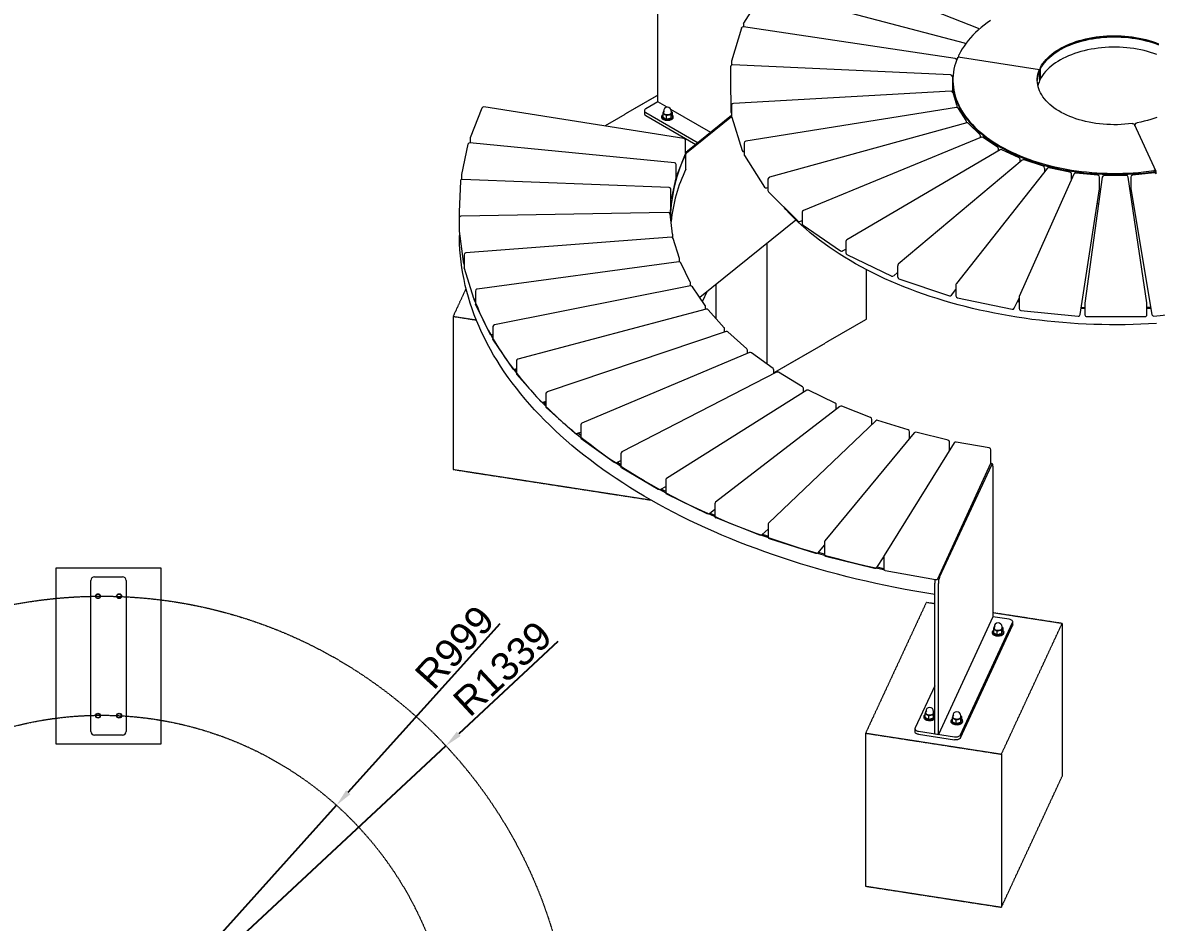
# Model space of a CAD drawing. Header units: millimetres. Extents: x -505 to 8929, y 370 to 7171.
# Drawn here: x 3760 to 6985, y 2119 to 4679 of the extents above; entities that cross this region are included whole.
import ezdxf

# ---------------------------------------------------------------- set-up
doc = ezdxf.new("R2010")
doc.units = ezdxf.units.MM
doc.linetypes.add('HIDDEN', pattern=[1.905, 1.27, -0.635])
for name, color, linetype, lineweight in [('ZANO_R', 7, 'Continuous', 0), ('ZANO_R_przerywana', 7, 'HIDDEN', 0), ('ZANO_W', 1, 'Continuous', 0)]:
    doc.layers.add(name, color=color, linetype=linetype, lineweight=lineweight)
doc.styles.get("Standard").update_dxf_attribs({"font": 'ARIALUNI.TTF'})
doc.dimstyles.new('pl i ang', dxfattribs={"dimtxt": 50, "dimasz": 50, "dimexe": 1.25, "dimexo": 0.625, "dimgap": 10, "dimtad": 1, "dimtoh": 1, "dimtxsty": 'Standard', "dimcen": 2.5, "dimclrd": 1, "dimclre": 1, "dimclrt": 1, "dimadec": 0, "dimazin": 0, "dimtfac": 1, "dimtmove": 0, "dimatfit": 3, "dimfxl": 1, "dimarcsym": 1})

# ---------------------------------------------------------------- blocks, each defined once
blk = doc.blocks.new('*D434')
at = {"layer": 'ZANO_W', "color": 1, "lineweight": -2}
for p, q in [((4686.2, 2489.4), (5118.3, 2969.7)), ((3984.8, 1709.7), (4652.8, 2452.2))]:
    blk.add_line(p, q, dxfattribs=at)
at = {"layer": 'ZANO_W', "color": 1}
blk.add_solid([(4680, 2495), (4692.4, 2483.8), (4652.8, 2452.2)], dxfattribs=at)
at = {"layer": 'ZANO_W', "color": 1, "insert": (4989.1, 2902.1), "char_height": 80, "attachment_point": 5, "rotation": 48.0249}
blk.add_mtext('R999', dxfattribs=at)
blk = doc.blocks.new('*D435')
at = {"layer": 'ZANO_W', "color": 1, "lineweight": -2}
for p, q in [((5282.7, 2918.5), (5000.6, 2655.6)), ((3985, 1708.8), (4964, 2621.5))]:
    blk.add_line(p, q, dxfattribs=at)
at = {"layer": 'ZANO_W', "color": 1}
blk.add_solid([(4994.9, 2661.7), (5006.3, 2649.5), (4964, 2621.5)], dxfattribs=at)
at = {"layer": 'ZANO_W', "color": 1, "insert": (5125.2, 2841.3), "char_height": 80, "attachment_point": 5, "rotation": 42.9923}
blk.add_mtext('R1339', dxfattribs=at)

msp = doc.modelspace()

# ---------------------------------------------------------------- linework, layer by layer
at = {"layer": 'ZANO_R', "color": 7}
for p, q in [((5566.8, 4453.9), (5566.8, 4882.9)), ((6479, 4662.3), (5966.2, 4865.7)), ((5867.1, 4767.8), (5811.1, 4677.9)), ((6439.3, 4621.2), (5873, 4770.2)), ((5804.6, 4663.7), (5776.4, 4569.5)), ((5810.3, 4675.1), (5810.3, 4667.5)), ((6413, 4577.5), (5810.5, 4667.4)), ((6652.9, 4545.5), (6421.3, 4581.5)), ((5774.2, 4553.9), (5774.2, 4521.2)), ((5776.2, 4568), (5776.2, 4558.1)), ((6400.1, 4531), (5779.8, 4559.2)), ((6655.7, 4549), (6655.7, 4552.2)), ((5774.2, 4521.2), (5774.8, 4425.6)), ((6405.2, 4525.7), (6405.4, 4489)), ((6406.5, 4515.9), (6406.5, 4512.7)), ((6652, 4540.9), (6652, 4544.2)), ((6652.7, 4542), (6652.5, 4542)), ((6652.9, 4541.5), (6653.4, 4542.4)), ((6653, 4540.6), (6653, 4513.9)), ((6653.4, 4515.6), (6653, 4514.8)), ((6653.4, 4515.6), (6653.4, 4542.4)), ((6653.7, 4515.6), (6653.4, 4515.6)), ((6654.7, 4544.6), (6653.7, 4542.4)), ((6653.7, 4542.4), (6653.7, 4515.6)), ((6653.7, 4515.6), (6654.7, 4517.8)), ((6654.7, 4544.6), (6654.7, 4517.8)), ((6654.8, 4517.9), (6654.7, 4517.9)), ((6654.8, 4544.6), (6654.8, 4517.9)), ((6401.4, 4484), (5782, 4449.5)), ((6405.4, 4489), (6405.4, 4482.5)), ((6406.5, 4512.7), (6406.5, 4481)), ((6406.5, 4501.9), (6406.5, 4502)), ((5566.8, 4453.9), (5532.9, 4434.3)), ((5593.4, 4438.6), (5566.8, 4453.9)), ((6418.1, 4444.2), (6406.8, 4480.2)), ((5066.5, 4436.2), (5033.2, 4351.4)), ((5641.4, 4349.9), (5072.3, 4439.5)), ((5529, 4428.9), (5529, 4420.2)), ((5532.9, 4423.5), (5681.4, 4337.7)), ((5580.9, 4420.3), (5580.9, 4411.2)), ((5582.8, 4425.8), (5582.5, 4425.1)), ((5582.8, 4425.7), (5582.5, 4425.1)), ((5582.8, 4427.3), (5582.8, 4423.7)), ((5717.5, 4366.9), (5604.3, 4432.3)), ((5605.5, 4423.7), (5605.5, 4427.3)), ((5607.4, 4424.9), (5605.5, 4426.4)), ((5607.4, 4424.9), (5607.4, 4415.7)), ((5777, 4444.2), (5777, 4411.6)), ((6416.9, 4437.8), (5817.2, 4341.8)), ((6418.3, 4437.8), (6418.3, 4442.6)), ((6444.1, 4401), (6422.2, 4435.4)), ((5532.9, 4414.8), (5675.1, 4332.6)), ((5578.1, 4412.6), (5578.1, 4409.9)), ((5590.9, 4414.8), (5590.9, 4405.7)), ((5604.2, 4417.1), (5604.2, 4408)), ((5610.1, 4409.9), (5610.1, 4412.6)), ((5777, 4411.2), (5648.6, 4307.5)), ((5777, 4414.9), (5651.4, 4313.5)), ((5777.2, 4410), (5806.6, 4315.9)), ((6445.9, 4393.8), (5884.3, 4239.2)), ((6445, 4393.5), (6445, 4398.1)), ((6483, 4360.8), (6451.1, 4392.5)), ((6984.5, 4255.4), (6922.7, 4389.4)), ((6924.3, 4385.9), (6924.3, 4387.3)), ((6484.6, 4352.1), (6484.6, 4357)), ((5026.9, 4333.1), (5008.4, 4246.8)), ((5614.3, 4280.8), (5032.6, 4337.3)), ((5032.9, 4349.4), (5032.9, 4337.3)), ((5645.9, 4307.8), (5645.9, 4344.6)), ((5812.7, 4336.5), (5812.7, 4303.8)), ((6487.7, 4353.4), (5981.1, 4144.8)), ((6533.7, 4324.9), (6492.7, 4352.9)), ((5623.9, 4251.1), (5645.5, 4306.2)), ((5646.6, 4312.4), (5645.9, 4312.5)), ((5646.7, 4262.4), (5646.7, 4306)), ((5812.5, 4312.2), (5812.7, 4312.2)), ((5813.6, 4301), (5870.8, 4211.3)), ((6540.8, 4317.7), (6104.6, 4061.5)), ((6536, 4314.9), (6536, 4320.5)), ((6594.6, 4294.5), (6545.8, 4317.9)), ((6597.6, 4282.7), (6597.6, 4289.7)), ((5619.2, 4238.5), (5619.2, 4275.5)), ((6603.7, 4287.8), (6251.2, 3991.7)), ((6674.4, 4264.4), (6416.4, 3937.5)), ((6663.9, 4270.5), (6608.8, 4288.8)), ((6667.6, 4255.7), (6667.6, 4265.5)), ((6739.5, 4253.9), (6679.7, 4266.3)), ((5005.2, 4228.2), (5001.6, 4141.3)), ((5008.3, 4245.7), (5008.3, 4232.8)), ((5599.3, 4210.4), (5010.7, 4233.3)), ((5607, 4181.3), (5619.1, 4238.1)), ((5619.2, 4238.5), (5619.1, 4238.1)), ((5880.4, 4234), (5880.4, 4201.4)), ((6751, 4248.2), (6595.2, 3900.4)), ((6743.7, 4232), (6743.7, 4248.7)), ((6819, 4245.1), (6756.4, 4251.3)), ((6831.1, 4239.6), (6782.3, 3881.5)), ((6823.8, 4207.1), (6823.8, 4239.8)), ((6899.9, 4244.4), (6836.4, 4244.3)), ((6958.5, 3881.9), (6905.2, 4239.8)), ((6912.6, 4240), (6912.6, 4207.3)), ((6979.9, 4251.8), (6917.4, 4245.3)), ((6980.5, 4253.7), (6980.1, 4254.6)), ((6980.8, 4252.8), (6980.8, 4251.8)), ((6981.1, 4251.8), (6981.1, 4252.9)), ((6984.9, 4249.4), (6984.9, 4253.5)), ((5604.4, 4168.1), (5604.4, 4205.1)), ((5604.4, 4205), (5604.4, 4205.1)), ((5876.6, 4209), (5880.4, 4210)), ((5881.9, 4197.6), (5965.2, 4115)), ((6768.5, 3848.5), (6823.7, 4206.3)), ((6912.7, 4206.5), (6972.3, 3848.9)), ((5602.7, 4127.1), (5604.4, 4168)), ((5604.4, 4168.1), (5604.4, 4168)), ((6820.8, 4163.5), (6817.1, 4163.7)), ((6919.7, 4164), (6916.5, 4163.8)), ((5001.6, 4141.3), (5001.6, 4141.1)), ((5001.6, 4141.1), (5001.6, 4124.3)), ((5001.6, 4141.1), (5001.6, 4141.1)), ((5596.3, 4139.5), (5006.7, 4128.5)), ((5609.2, 4077.8), (5601.7, 4134.9)), ((5977.8, 4139.9), (5977.8, 4107.2)), ((5001.5, 4123.2), (5001.5, 4086.2)), ((5686.1, 3897.9), (5959.4, 4118.7)), ((5971, 4113.8), (5977.8, 4116.5)), ((5980.1, 4102.8), (6087, 4029.8)), ((5001.5, 4085.9), (5001.5, 4086.2)), ((5001.5, 4085.9), (5012.9, 3999.3)), ((5002.7, 4077.1), (5002.7, 4073.8)), ((5605.5, 4068.7), (5020.7, 4024)), ((5609.3, 4067.6), (5609.3, 4077.1)), ((5628.3, 4008.6), (5611, 4065)), ((6092.6, 4029.6), (6102, 4035)), ((6102, 4056.9), (6102, 4024.2)), ((5015.8, 4018.6), (5015.8, 3981.6)), ((5628.6, 3998.7), (5628.6, 4007)), ((6105, 4019.4), (6232.3, 3958.3)), ((5015.9, 3981.1), (5015.8, 3981.6)), ((5015.9, 3981.1), (5042.2, 3895.5)), ((5626.9, 3998.7), (5052.7, 3920.7)), ((5659.3, 3940.7), (5632.4, 3995.8)), ((6238, 3958.9), (6249.3, 3968.3)), ((6249.3, 3987.7), (6249.3, 3955)), ((5659.8, 3930.2), (5659.8, 3938.4)), ((6253, 3949.9), (6396.7, 3902.4)), ((5048.1, 3915.4), (5048.1, 3878.4)), ((5660.1, 3930.2), (5102.2, 3819.6)), ((5701.8, 3874.7), (5665.6, 3928)), ((5694.3, 3885.7), (5708.4, 3916)), ((6402.5, 3904.1), (6415.2, 3919.8)), ((6415.2, 3934.2), (6415.2, 3901.6)), ((5048.3, 3877.5), (5089.1, 3793.9)), ((5702.8, 3863.3), (5702.8, 3871.7)), ((6419.5, 3896.4), (6575.3, 3864)), ((6581.2, 3866.9), (6594.7, 3895.8)), ((6594.7, 3883.8), (6589.5, 3884.6)), ((6594.7, 3887), (6590.9, 3887.6)), ((6594.7, 3898.3), (6594.7, 3865.6)), ((6782.3, 3880.8), (6782.3, 3848.1)), ((6958.5, 3848.5), (6958.5, 3881.2)), ((5705, 3863.9), (5168.9, 3721.9)), ((5755.6, 3811.4), (5710.4, 3862.3)), ((6599.5, 3860.3), (6762.7, 3844)), ((6782.3, 3865.2), (6771.1, 3865.7)), ((6782.3, 3868.3), (6771.6, 3868.8)), ((6787.6, 3842.8), (6953.2, 3843.2)), ((6978.1, 3844.5), (7141.1, 3861.4)), ((5097.9, 3814.4), (5097.9, 3777.4)), ((5757, 3799.1), (5757, 3807.9)), ((5095.9, 3791.8), (5097.9, 3792.1)), ((5097.9, 3790.4), (5097, 3792)), ((5098.3, 3776.3), (5153.4, 3695.4)), ((5761.1, 3800.5), (5252.1, 3628.4)), ((5820.2, 3751.3), (5766.4, 3799.4)), ((5821.9, 3738), (5821.9, 3747.3)), ((5164.9, 3716.7), (5164.9, 3679.7)), ((5827.9, 3740.5), (5351, 3540.1)), ((5894.9, 3695.1), (5833.1, 3739.9)), ((5160.5, 3693.7), (5164.9, 3694.8)), ((5164.9, 3689.4), (5161.5, 3693.9)), ((5165.5, 3678.3), (5234.2, 3601)), ((5904.7, 3684.5), (5464.6, 3457.8)), ((5897.1, 3680.6), (5897.1, 3690.8)), ((5979, 3643.4), (5909.9, 3684.4)), ((5248.5, 3623.3), (5248.5, 3586.3)), ((5990.8, 3633.2), (5591.9, 3382.4)), ((5981.7, 3627.5), (5981.7, 3638.8)), ((6071.8, 3596.7), (5996, 3633.5)), ((5241.6, 3599.7), (5248.5, 3601.9)), ((5248.5, 3594), (5242.6, 3600)), ((5249.3, 3584.7), (5331, 3511.6)), ((6085.3, 3587.1), (5731.5, 3314.6)), ((6074.8, 3579), (6074.8, 3591.9)), ((6172.4, 3555.5), (6090.5, 3587.8)), ((6175.7, 3535.4), (6175.7, 3550.5)), ((5347.7, 3535.2), (5347.7, 3498.1)), ((6187.4, 3546.5), (5882.2, 3255)), ((6279.6, 3520.3), (6192.7, 3547.7)), ((5338.6, 3510.8), (5347.7, 3514.5)), ((5348.9, 3496.2), (5442.7, 3428.2)), ((6295.9, 3511.9), (6042.4, 3204.4)), ((6409.9, 3483.6), (6210.6, 3163.1)), ((6283.4, 3496.6), (6283.4, 3515.2)), ((6392.6, 3491.3), (6301.3, 3513.6)), ((6396.7, 3462.2), (6396.7, 3486.2)), ((6510.1, 3469), (6415.4, 3486)), ((5461.7, 3453), (5461.7, 3416)), ((6514.5, 3426.8), (6514.5, 3463.8)), ((5450.4, 3427.8), (5461.7, 3433.5)), ((6364.1, 3096.7), (6514.3, 3426)), ((6368.6, 3101.5), (6517, 3421.2)), ((6519, 3423.5), (6513.5, 3424.3)), ((5463.2, 3413.9), (5568.3, 3351.6)), ((6520.5, 3417.7), (6520.5, 2988.8)), ((5576, 3351.7), (5589.4, 3359.9)), ((5589.4, 3377.9), (5589.4, 3340.8)), ((5589.4, 3345.3), (5576.8, 3352.1)), ((5591.3, 3338.5), (5706.6, 3282.5)), ((5714.2, 3283), (5729.5, 3294.5)), ((5729.5, 3310.3), (5729.5, 3273.3)), ((5731.8, 3270.8), (5856.1, 3221.7)), ((5863.7, 3222.6), (5880.6, 3238.4)), ((5880.6, 3251.2), (5880.6, 3214.2)), ((5883.4, 3211.5), (6015.5, 3169.8)), ((6041.2, 3201), (6041.2, 3164)), ((6022.8, 3171.1), (6041.2, 3192.7)), ((6044.5, 3161.1), (6183.1, 3127.2)), ((6190.2, 3129), (6209.8, 3159.3)), ((6209.8, 3125.5), (6190.6, 3129.6)), ((6209.8, 3160.3), (6209.8, 3123.2)), ((3964.3, 3102.3), (4044.3, 3102.3)), ((6213.6, 3120.3), (6357.4, 3094.5)), ((3954.3, 2662.3), (3954.3, 3092.3)), ((4054.3, 3092.3), (4054.3, 2662.3)), ((6354.9, 3095), (6354.9, 3085.3)), ((6354.9, 2655.8), (6354.9, 3084.8)), ((6365.2, 2654.2), (6365.2, 3083.2)), ((6520.5, 2988.8), (6365.2, 2654.2)), ((6427.9, 2652.5), (6576.2, 2972.2)), ((6566.8, 2981.6), (6520.5, 2988.8)), ((6576.7, 2965.5), (6576.7, 2974.2)), ((6427.9, 2643.8), (6576.2, 2963.5)), ((6519, 2945.4), (6519, 2942.7)), ((6521.7, 2953.2), (6521.7, 2944)), ((6523.6, 2958.6), (6523.3, 2957.9)), ((6523.6, 2958.6), (6523.3, 2957.9)), ((6523.6, 2960.1), (6523.6, 2956.6)), ((6531.7, 2947.7), (6531.7, 2938.5)), ((6545, 2949.9), (6545, 2940.8)), ((6546.3, 2956.6), (6546.3, 2960.1)), ((6548.2, 2957.7), (6546.3, 2959.2)), ((6548.2, 2957.7), (6548.2, 2948.6)), ((6551, 2942.7), (6551, 2945.4)), ((6354.9, 2792.6), (6299.1, 2672.4)), ((6327.1, 2712.3), (6327.1, 2703.2)), ((6329, 2717.8), (6328.7, 2717.1)), ((6329, 2717.8), (6328.7, 2717.1)), ((6329, 2719.3), (6329, 2715.8)), ((6351.7, 2715.8), (6351.7, 2719.3)), ((6353.6, 2716.9), (6351.7, 2718.4)), ((6353.6, 2716.9), (6353.6, 2707.8)), ((6324.4, 2704.6), (6324.4, 2701.9)), ((6337.1, 2706.8), (6337.1, 2697.7)), ((6350.4, 2709.1), (6350.4, 2700)), ((6401.6, 2692.6), (6401.6, 2689.9)), ((6404.3, 2700.4), (6404.3, 2691.2)), ((6406.3, 2705.9), (6406, 2705.1)), ((6406.3, 2705.8), (6406, 2705.1)), ((6406.3, 2707.3), (6406.3, 2703.8)), ((6414.4, 2694.9), (6414.4, 2685.7)), ((6427.7, 2697.2), (6427.7, 2688)), ((6429, 2703.8), (6429, 2707.3)), ((6430.9, 2704.9), (6429, 2706.4)), ((6430.9, 2704.9), (6430.9, 2695.8)), ((6433.6, 2689.9), (6433.6, 2692.6)), ((4044.3, 2652.3), (3964.3, 2652.3)), ((6298.6, 2670.4), (6298.6, 2661.7)), ((6308.5, 2663), (6411.5, 2647)), ((6308.5, 2654.3), (6411.5, 2638.3)), ((6354.9, 2655.8), (6365.2, 2654.2))]:
    msp.add_line(p, q, dxfattribs=at)
at = {"layer": 'ZANO_R', "color": 7, "flags": 128}
for points in [[(6513.5, 4685.7), (6504.2, 4679.1), (6495.2, 4672.3), (6486.7, 4665.3), (6478.5, 4658.2), (6470.7, 4650.9), (6463.4, 4643.5), (6456.4, 4635.9), (6449.9, 4628.3), (6443.8, 4620.5), (6438.2, 4612.6), (6433, 4604.6), (6428.2, 4596.5), (6423.9, 4588.3)], [(6655.7, 4552.2), (6658.9, 4557.9), (6662.6, 4563.5), (6666.8, 4569), (6671.4, 4574.3), (6676.4, 4579.5), (6681.9, 4584.6), (6687.7, 4589.5), (6694, 4594.3), (6700.6, 4598.9), (6707.6, 4603.3), (6715, 4607.5), (6722.7, 4611.5), (6730.7, 4615.3), (6739, 4618.8), (6747.5, 4622.2), (6756.4, 4625.3), (6765.5, 4628.1), (6774.8, 4630.7), (6784.3, 4633.1), (6794, 4635.2), (6803.8, 4637), (6813.8, 4638.6), (6823.9, 4639.9), (6834.1, 4640.9), (6844.4, 4641.6), (6854.7, 4642), (6865.1, 4642.2), (6875.4, 4642.1), (6885.7, 4641.7), (6896, 4641), (6906.2, 4640.1), (6916.4, 4638.9), (6926.4, 4637.3), (6936.3, 4635.6), (6946, 4633.5), (6955.5, 4631.2), (6964.9, 4628.7), (6974, 4625.9), (6982.9, 4622.8), (6991.6, 4619.5)], [(6655.7, 4549), (6658.9, 4554.7), (6662.6, 4560.2), (6666.8, 4565.7), (6671.4, 4571.1), (6676.4, 4576.3), (6681.9, 4581.3), (6687.7, 4586.3), (6694, 4591), (6700.6, 4595.6), (6707.6, 4600), (6715, 4604.2), (6722.7, 4608.2), (6730.7, 4612), (6739, 4615.6), (6747.5, 4618.9), (6756.4, 4622), (6765.5, 4624.9), (6774.8, 4627.5), (6784.3, 4629.8), (6794, 4631.9), (6803.8, 4633.7), (6813.8, 4635.3), (6823.9, 4636.6), (6834.1, 4637.6), (6844.4, 4638.3), (6854.7, 4638.8), (6865.1, 4638.9), (6875.4, 4638.8), (6885.7, 4638.4), (6896, 4637.8), (6906.2, 4636.8), (6916.4, 4635.6), (6926.4, 4634.1), (6936.3, 4632.3), (6946, 4630.3), (6955.5, 4628), (6964.9, 4625.4), (6974, 4622.6), (6982.9, 4619.6), (6991.6, 4616.3)], [(6992.3, 4616), (6983.7, 4619.3), (6974.8, 4622.4), (6965.6, 4625.2), (6956.3, 4627.8), (6946.7, 4630.1), (6937, 4632.2), (6927.1, 4634), (6917.1, 4635.5), (6907, 4636.7), (6896.7, 4637.7), (6886.5, 4638.4), (6876.1, 4638.8), (6865.8, 4638.9), (6855.4, 4638.8), (6845.1, 4638.4), (6834.8, 4637.6), (6824.6, 4636.7), (6814.4, 4635.4), (6804.4, 4633.8), (6794.5, 4632), (6784.8, 4629.9), (6775.3, 4627.6), (6765.9, 4625), (6756.8, 4622.2), (6748, 4619.1), (6739.4, 4615.7), (6731, 4612.2), (6723, 4608.4), (6715.3, 4604.4), (6707.9, 4600.2), (6700.9, 4595.8), (6694.2, 4591.2), (6688, 4586.4), (6682.1, 4581.5), (6676.6, 4576.4), (6671.6, 4571.2), (6666.9, 4565.9), (6662.8, 4560.4), (6659, 4554.8), (6655.8, 4549.1)], [(6420.2, 4580.2), (6416.8, 4571.9), (6413.9, 4563.5), (6411.5, 4555.1), (6409.6, 4546.6), (6408.1, 4538.1), (6407.1, 4529.6), (6406.6, 4521), (6406.5, 4512.5), (6407, 4503.9), (6407.9, 4495.4), (6409.3, 4486.9), (6411.1, 4478.4), (6413.4, 4470), (6416.2, 4461.6), (6419.5, 4453.3), (6423.2, 4445), (6427.4, 4436.8), (6432.1, 4428.7), (6437.1, 4420.6), (6442.7, 4412.7), (6448.7, 4404.9), (6455.1, 4397.2), (6461.9, 4389.6), (6469.2, 4382.2), (6476.8, 4374.8), (6484.9, 4367.7), (6493.3, 4360.7), (6502.2, 4353.8), (6511.4, 4347.1), (6521, 4340.6), (6531, 4334.3), (6541.3, 4328.1), (6551.9, 4322.2), (6562.9, 4316.5), (6574.1, 4310.9), (6585.7, 4305.6), (6597.6, 4300.5), (6609.7, 4295.6), (6622.2, 4290.9), (6634.8, 4286.5), (6647.7, 4282.3), (6660.9, 4278.4), (6674.2, 4274.7), (6687.8, 4271.3), (6701.5, 4268.1), (6715.4, 4265.1), (6729.5, 4262.4), (6743.7, 4260), (6758, 4257.9), (6772.4, 4256), (6787, 4254.4), (6801.6, 4253), (6816.3, 4252), (6831, 4251.2), (6845.8, 4250.7), (6860.6, 4250.4), (6875.4, 4250.4), (6890.2, 4250.7), (6905, 4251.3), (6919.7, 4252.2), (6934.4, 4253.3), (6949, 4254.7), (6963.5, 4256.4), (6977.9, 4258.3)], [(6420.2, 4580.2), (6420.9, 4581.3), (6421.2, 4581.3)], [(6986.7, 4588.8), (6978, 4591.9), (6969.1, 4594.8), (6959.9, 4597.4), (6950.5, 4599.8), (6940.9, 4602), (6931.1, 4603.9), (6921.2, 4605.5), (6911.2, 4606.8), (6901.1, 4607.9), (6890.9, 4608.7), (6880.7, 4609.3), (6870.4, 4609.5), (6860.2, 4609.5), (6849.9, 4609.2), (6839.7, 4608.6), (6829.5, 4607.8), (6819.4, 4606.6), (6809.4, 4605.3), (6799.5, 4603.6), (6789.8, 4601.7), (6780.3, 4599.5), (6770.9, 4597), (6761.7, 4594.3), (6752.8, 4591.4), (6744.1, 4588.2), (6735.7, 4584.8), (6727.6, 4581.2), (6719.7, 4577.3), (6712.2, 4573.3), (6705, 4569), (6698.2, 4564.6), (6691.8, 4560), (6685.7, 4555.2), (6680, 4550.3), (6674.7, 4545.2), (6669.9, 4539.9), (6665.4, 4534.6), (6661.5, 4529.1), (6657.9, 4523.5), (6654.8, 4517.9)], [(6916.2, 4392.2), (6906, 4391), (6895.8, 4390.1), (6885.5, 4389.4), (6875.2, 4389), (6864.8, 4388.9), (6854.5, 4389.1), (6844.2, 4389.6), (6833.9, 4390.3), (6823.7, 4391.4), (6813.6, 4392.7), (6803.6, 4394.2), (6793.8, 4396.1), (6784.1, 4398.2), (6774.6, 4400.5), (6765.3, 4403.2), (6756.2, 4406), (6747.4, 4409.2), (6738.8, 4412.5), (6730.6, 4416.1), (6722.6, 4419.9), (6714.9, 4423.9), (6707.6, 4428.1), (6700.6, 4432.5), (6694, 4437.1), (6687.8, 4441.9), (6681.9, 4446.8), (6676.5, 4451.9), (6671.5, 4457.1), (6666.9, 4462.5), (6662.8, 4468), (6659.1, 4473.6), (6655.9, 4479.2), (6653.1, 4485), (6650.9, 4490.8), (6649, 4496.7), (6647.7, 4502.6), (6646.9, 4508.6), (6646.5, 4514.6), (6646.7, 4520.5), (6647.3, 4526.5), (6648.4, 4532.4), (6650, 4538.3), (6652, 4544.2)], [(6653.4, 4542.4), (6653.4, 4544.3), (6653.1, 4545.3), (6652.6, 4545.3), (6652, 4544.2)], [(6653, 4540.6), (6653, 4540.8), (6653, 4541), (6653, 4541.2), (6653, 4541.4), (6652.9, 4541.7), (6652.9, 4541.8), (6652.8, 4541.9), (6652.8, 4541.9), (6652.7, 4542), (6652.7, 4542), (6652.6, 4542), (6652.6, 4542), (6652.5, 4541.9), (6652.5, 4541.9), (6652.4, 4541.8), (6652.3, 4541.6), (6652.2, 4541.4)], [(6406.5, 4512.7), (6406.5, 4509.2), (6407, 4500.7), (6407.9, 4492.1), (6409.3, 4483.6), (6411.1, 4475.2), (6413.4, 4466.7), (6416.2, 4458.3), (6419.5, 4450), (6423.2, 4441.7), (6427.4, 4433.5), (6432.1, 4425.4), (6437.1, 4417.4), (6442.7, 4409.4), (6448.7, 4401.6), (6455.1, 4393.9), (6461.9, 4386.3), (6469.2, 4378.9), (6476.8, 4371.6), (6484.9, 4364.4), (6493.3, 4357.4), (6502.2, 4350.5), (6511.4, 4343.9), (6521, 4337.4), (6531, 4331), (6541.3, 4324.9), (6551.9, 4318.9), (6562.9, 4313.2), (6574.1, 4307.7), (6585.7, 4302.3), (6597.6, 4297.2), (6609.7, 4292.3), (6622.2, 4287.7), (6634.8, 4283.3), (6647.7, 4279.1), (6660.9, 4275.1), (6674.2, 4271.4), (6687.8, 4268), (6701.5, 4264.8), (6715.4, 4261.9), (6729.5, 4259.2), (6743.7, 4256.8), (6758, 4254.6), (6772.4, 4252.7), (6787, 4251.1), (6801.6, 4249.8), (6816.3, 4248.7), (6831, 4247.9), (6845.8, 4247.4), (6860.6, 4247.1), (6875.4, 4247.2), (6890.2, 4247.5), (6905, 4248.1), (6919.7, 4248.9), (6934.4, 4250), (6949, 4251.4), (6963.5, 4253.1), (6977.9, 4255)], [(6406.5, 4512.7), (6406.5, 4509.1), (6407, 4500.6), (6407.9, 4492.1), (6409.3, 4483.6), (6411.1, 4475.1), (6413.5, 4466.7), (6416.3, 4458.3), (6419.5, 4449.9), (6423.3, 4441.7), (6427.4, 4433.5), (6432.1, 4425.4), (6437.2, 4417.3), (6442.7, 4409.4), (6448.7, 4401.6), (6455.1, 4393.9), (6461.9, 4386.3), (6469.2, 4378.9), (6476.8, 4371.6), (6484.9, 4364.4), (6493.3, 4357.4), (6502.2, 4350.5), (6511.4, 4343.9), (6521, 4337.4), (6530.9, 4331), (6541.2, 4324.9), (6551.9, 4319), (6562.8, 4313.2), (6574.1, 4307.7), (6585.7, 4302.4), (6597.5, 4297.3), (6609.7, 4292.4), (6622.1, 4287.7), (6634.7, 4283.3), (6647.6, 4279.1), (6660.8, 4275.2), (6674.1, 4271.5), (6687.6, 4268), (6701.4, 4264.8), (6715.3, 4261.9), (6729.3, 4259.2), (6743.5, 4256.8), (6757.8, 4254.6), (6772.3, 4252.8), (6786.8, 4251.1), (6801.4, 4249.8), (6816.1, 4248.7), (6830.8, 4247.9), (6845.6, 4247.4), (6860.4, 4247.1), (6875.2, 4247.2), (6890, 4247.5), (6904.7, 4248), (6919.4, 4248.9), (6934.1, 4250), (6948.7, 4251.4), (6963.2, 4253.1), (6977.6, 4255)], [(5532.9, 4434.3), (5531.2, 4433.2), (5530, 4431.8), (5529.2, 4430.4), (5529, 4428.9), (5529.2, 4427.4), (5530, 4426), (5531.2, 4424.6), (5532.9, 4423.5)], [(5585.9, 4418.4), (5582, 4420), (5580.9, 4420.3)], [(5582.5, 4425.1), (5582.2, 4424.2), (5582.1, 4423.3), (5582.3, 4422.4), (5582.6, 4421.5), (5583.2, 4420.6), (5583.9, 4419.8), (5584.8, 4419.1), (5585.9, 4418.4)], [(5586, 4428.3), (5585.1, 4427.7), (5583.9, 4426.5), (5583.1, 4425.3), (5582.8, 4423.9), (5583, 4422.5), (5583.7, 4421.2), (5584.8, 4420), (5586.4, 4419)], [(5605.5, 4425.1), (5605.7, 4424.2), (5605.8, 4422.8), (5605.3, 4421.5), (5604.4, 4420.2), (5603, 4419.1), (5601.3, 4418.1), (5599.3, 4417.4), (5597.1, 4416.9), (5594.8, 4416.7), (5592.4, 4416.8), (5590.1, 4417.1), (5588, 4417.7), (5586.1, 4418.6)], [(5586.4, 4419), (5588.2, 4418.2), (5590.4, 4417.6), (5592.7, 4417.2), (5595, 4417.2), (5597.4, 4417.5), (5599.6, 4418), (5601.5, 4418.8), (5603.1, 4419.8), (5604.4, 4420.9), (5605.2, 4422.2), (5605.5, 4423.6), (5605.5, 4423.7)], [(5604.2, 4417.1), (5605, 4419.6), (5605.8, 4421.9)], [(5610.1, 4409.9), (5610, 4408.5), (5609.3, 4407), (5608.3, 4405.5), (5606.7, 4404.1), (5604.8, 4403), (5602.6, 4402), (5600.1, 4401.3), (5597.4, 4400.8), (5594.7, 4400.6), (5591.9, 4400.7), (5589.2, 4401.1), (5586.6, 4401.7), (5584.3, 4402.6), (5582.2, 4403.7), (5580.6, 4405), (5579.3, 4406.4), (5578.5, 4408), (5578.2, 4409.6), (5578.1, 4409.9)], [(5607.4, 4417.7), (5607.7, 4417.4), (5609, 4416), (5609.8, 4414.5), (5610.1, 4412.9), (5610, 4411.3), (5609.3, 4409.7), (5608.3, 4408.2), (5606.7, 4406.9), (5604.8, 4405.7), (5602.6, 4404.7), (5600.1, 4404), (5597.4, 4403.5), (5594.7, 4403.3), (5591.9, 4403.4), (5589.2, 4403.8), (5586.6, 4404.4), (5584.3, 4405.3), (5582.2, 4406.4), (5580.6, 4407.7), (5579.3, 4409.1), (5578.5, 4410.7), (5578.2, 4412.3), (5578.3, 4413.9), (5578.9, 4415.5), (5580, 4416.9), (5580.9, 4417.7)], [(5580.9, 4411.2), (5582, 4410.2), (5585.9, 4407.5)], [(5590.9, 4414.8), (5587.2, 4417.7), (5585.9, 4418.4)], [(5585.9, 4407.5), (5587.2, 4406.9), (5590.9, 4405.7)], [(5590.9, 4414.8), (5594.2, 4416), (5597.6, 4416.8)], [(5604.2, 4408), (5601, 4406.8), (5597.6, 4405.9)], [(5607.4, 4415.7), (5606.6, 4413.2), (5605.8, 4411)], [(6916.2, 4392.2), (6918.8, 4392.2), (6921.1, 4391.2), (6922.6, 4389.5), (6922.7, 4389.3)], [(6987.1, 4409.7), (6978.3, 4406.6), (6969.3, 4403.6), (6960, 4401), (6950.6, 4398.6), (6940.9, 4396.4), (6931.1, 4394.5)], [(6985.5, 3823.6), (6963.3, 3822.3), (6941.1, 3821.2), (6918.9, 3820.4), (6896.6, 3819.9), (6874.4, 3819.7), (6852.1, 3819.7), (6829.8, 3820), (6807.6, 3820.6), (6785.4, 3821.5), (6763.2, 3822.6), (6741, 3824), (6719, 3825.7), (6696.9, 3827.6), (6675, 3829.8), (6653.1, 3832.3), (6631.4, 3835), (6609.7, 3838), (6588.2, 3841.3), (6566.8, 3844.8), (6545.5, 3848.6), (6524.4, 3852.7), (6503.4, 3857), (6482.5, 3861.5), (6461.9, 3866.3), (6441.4, 3871.4), (6421.1, 3876.7), (6401.1, 3882.3), (6381.2, 3888.1), (6361.5, 3894.1), (6342.1, 3900.4), (6322.9, 3906.9), (6304, 3913.7), (6285.3, 3920.6), (6266.8, 3927.8), (6248.6, 3935.3), (6230.7, 3942.9), (6213.1, 3950.8), (6195.8, 3958.9), (6178.8, 3967.2), (6162.1, 3975.7), (6145.7, 3984.4), (6129.6, 3993.3), (6113.9, 4002.3), (6098.4, 4011.6), (6083.4, 4021.1), (6068.7, 4030.7), (6054.3, 4040.6), (6040.3, 4050.6), (6026.7, 4060.7), (6013.4, 4071.1), (6000.5, 4081.6), (5988.1, 4092.2), (5976, 4103), (5964.3, 4113.9), (5953, 4125), (5942.1, 4136.2), (5931.6, 4147.6), (5926.6, 4153.3)], [(6354.9, 3052.1), (6326.6, 3056.7), (6298.4, 3061.6), (6270.4, 3066.7), (6242.5, 3072), (6214.7, 3077.7), (6187.2, 3083.5), (6159.7, 3089.7), (6132.5, 3096.1), (6105.5, 3102.7), (6078.6, 3109.6), (6051.9, 3116.8), (6025.4, 3124.1), (5999.2, 3131.8), (5973.1, 3139.6), (5947.3, 3147.8), (5921.7, 3156.1), (5896.4, 3164.7), (5871.2, 3173.5), (5846.4, 3182.6), (5821.7, 3191.8), (5797.4, 3201.4), (5773.3, 3211.1), (5749.5, 3221), (5725.9, 3231.2), (5702.7, 3241.6), (5679.7, 3252.2), (5657.1, 3263), (5634.7, 3274), (5612.7, 3285.3), (5590.9, 3296.7), (5569.5, 3308.3), (5548.4, 3320.1), (5527.7, 3332.2), (5507.2, 3344.4), (5487.2, 3356.8), (5467.4, 3369.4), (5448.1, 3382.1), (5429, 3395.1), (5410.4, 3408.2), (5392.1, 3421.5), (5374.1, 3434.9), (5356.6, 3448.5), (5339.4, 3462.3), (5322.6, 3476.2), (5306.2, 3490.3), (5290.2, 3504.6), (5274.6, 3518.9), (5259.4, 3533.5), (5244.6, 3548.1), (5230.2, 3562.9), (5216.3, 3577.9), (5202.7, 3592.9), (5189.6, 3608.1), (5176.8, 3623.4), (5164.6, 3638.8), (5152.7, 3654.4), (5141.3, 3670), (5130.3, 3685.7), (5119.7, 3701.6), (5109.6, 3717.5), (5099.9, 3733.5), (5090.7, 3749.7), (5081.9, 3765.9), (5073.6, 3782.1), (5065.7, 3798.5), (5058.3, 3814.9), (5051.4, 3831.4), (5044.9, 3848), (5038.8, 3864.6), (5033.2, 3881.2), (5028.1, 3898), (5023.5, 3914.7), (5019.3, 3931.5), (5015.6, 3948.3), (5012.3, 3965.2), (5009.6, 3982.1), (5007.2, 3999), (5005.4, 4016), (5004, 4032.9), (5003.1, 4049.9), (5002.7, 4066.9), (5002.7, 4073.8)], [(5015.8, 3990.7), (5015.6, 3991.9), (5014.5, 3997.3)], [(5048.1, 3883.2), (5044.9, 3891.5), (5044.1, 3893.6)], [(5048.3, 3877.5), (5048.1, 3878.1), (5048.1, 3878.4)], [(6968.9, 3869.2), (6962.8, 3868.9), (6958.5, 3868.6)], [(6969.4, 3866.1), (6963.3, 3865.8), (6958.5, 3865.6)], [(5098.3, 3776.3), (5098, 3776.9), (5097.9, 3777.4)], [(5347.7, 3504.4), (5343.8, 3507.6), (5339.5, 3511.2)], [(6210.1, 3122.2), (6187.2, 3127.1), (6159.7, 3133.2), (6132.5, 3139.6), (6105.5, 3146.3), (6078.6, 3153.2), (6051.9, 3160.3), (6025.4, 3167.7), (5999.2, 3175.3), (5973.1, 3183.2), (5947.3, 3191.3), (5921.7, 3199.7), (5896.4, 3208.2), (5871.2, 3217.1), (5846.4, 3226.1), (5821.7, 3235.4), (5797.4, 3244.9), (5773.3, 3254.6), (5749.5, 3264.6), (5725.9, 3274.8), (5702.7, 3285.1), (5679.7, 3295.7), (5657.1, 3306.6), (5634.7, 3317.6), (5612.7, 3328.8), (5590.9, 3340.2), (5569.5, 3351.9), (5548.4, 3363.7), (5527.7, 3375.7), (5507.2, 3387.9), (5487.2, 3400.3), (5467.4, 3412.9), (5448.1, 3425.7), (5429, 3438.6), (5410.4, 3451.7), (5392.1, 3465), (5374.1, 3478.5), (5356.6, 3492.1), (5347.9, 3499)], [(5461.7, 3421.3), (5452.1, 3427.7), (5451.2, 3428.3)], [(6514.5, 3426.8), (6514.5, 3426.6), (6514.3, 3426)], [(6520.5, 3417.7), (6520.4, 3419.7), (6520.2, 3421.3), (6519.9, 3422.5), (6519.4, 3423.3), (6518.9, 3423.5), (6518.3, 3423.2), (6517.7, 3422.4), (6517, 3421.2)], [(5729.5, 3277.1), (5729.2, 3277.2), (5714.9, 3283.5)], [(5880.6, 3217.4), (5874, 3219.7), (5864.3, 3223.2)], [(6041.2, 3166.7), (6027.8, 3170.5), (6023.4, 3171.7)], [(6213.6, 3120.3), (6212.6, 3120.5), (6211.7, 3120.9), (6210.9, 3121.3), (6210.4, 3121.9), (6210, 3122.4), (6209.8, 3123.1), (6209.8, 3123.2)], [(6576.2, 2972.2), (6576.7, 2973.7), (6576.6, 2975.2), (6576, 2976.6), (6574.9, 2978), (6573.4, 2979.2), (6571.5, 2980.3), (6569.3, 2981.1), (6566.8, 2981.6)], [(6548.2, 2950.6), (6548.6, 2950.3), (6549.8, 2948.9), (6550.6, 2947.3), (6551, 2945.7), (6550.8, 2944.1), (6550.2, 2942.6), (6549.1, 2941.1), (6547.5, 2939.7), (6545.6, 2938.5), (6543.4, 2937.6), (6540.9, 2936.9), (6538.2, 2936.4), (6535.5, 2936.2), (6532.7, 2936.3), (6530, 2936.7), (6527.4, 2937.3), (6525.1, 2938.2), (6523, 2939.3), (6521.4, 2940.6), (6520.1, 2942), (6519.3, 2943.5), (6519, 2945.1), (6519.1, 2946.7), (6519.8, 2948.3), (6520.9, 2949.8), (6521.7, 2950.6)], [(6551, 2942.7), (6550.8, 2941.4), (6550.2, 2939.8), (6549.1, 2938.3), (6547.5, 2937), (6545.6, 2935.8), (6543.4, 2934.9), (6540.9, 2934.1), (6538.2, 2933.7), (6535.5, 2933.5), (6532.7, 2933.6), (6530, 2933.9), (6527.4, 2934.6), (6525.1, 2935.4), (6523, 2936.5), (6521.4, 2937.8), (6520.1, 2939.3), (6519.3, 2940.8), (6519, 2942.4), (6519, 2942.7)], [(6526.7, 2951.3), (6522.9, 2952.9), (6521.7, 2953.2)], [(6521.7, 2944), (6522.9, 2943), (6526.7, 2940.4)], [(6523.3, 2957.9), (6523, 2957), (6523, 2956.1), (6523.1, 2955.2), (6523.5, 2954.3), (6524, 2953.5), (6524.7, 2952.7), (6525.6, 2952), (6526.7, 2951.3)], [(6526.8, 2961.1), (6526, 2960.6), (6524.7, 2959.4), (6523.9, 2958.1), (6523.6, 2956.8), (6523.8, 2955.4), (6524.5, 2954.1), (6525.6, 2952.9), (6527.2, 2951.8)], [(6531.7, 2947.7), (6528, 2950.5), (6526.7, 2951.3)], [(6526.7, 2940.4), (6528, 2939.8), (6531.7, 2938.5)], [(6546.3, 2957.9), (6546.6, 2957), (6546.6, 2955.6), (6546.1, 2954.3), (6545.2, 2953.1), (6543.8, 2951.9), (6542.1, 2951), (6540.1, 2950.3), (6537.9, 2949.8), (6535.6, 2949.6), (6533.2, 2949.7), (6530.9, 2950), (6528.8, 2950.6), (6526.9, 2951.4)], [(6527.2, 2951.8), (6529, 2951), (6531.2, 2950.4), (6533.5, 2950.1), (6535.9, 2950.1), (6538.2, 2950.3), (6540.4, 2950.8), (6542.3, 2951.6), (6544, 2952.6), (6545.2, 2953.8), (6546, 2955.1), (6546.3, 2956.4), (6546.3, 2956.6)], [(6531.7, 2947.7), (6535, 2948.9), (6538.4, 2949.7)], [(6545, 2940.8), (6541.8, 2939.6), (6538.4, 2938.8)], [(6545, 2949.9), (6545.8, 2952.5), (6546.6, 2954.7)], [(6548.2, 2948.6), (6547.5, 2946), (6546.6, 2943.8)], [(6576.7, 2965.5), (6576.7, 2965), (6576.2, 2963.5)], [(6354.9, 2700.7), (6354.5, 2700.2), (6352.9, 2698.9), (6351, 2697.7), (6348.8, 2696.7), (6346.3, 2696), (6343.6, 2695.6), (6340.9, 2695.4), (6338.1, 2695.5), (6335.4, 2695.8), (6332.8, 2696.5), (6330.5, 2697.3), (6328.4, 2698.4), (6326.8, 2699.7), (6325.5, 2701.2), (6324.7, 2702.7), (6324.4, 2704.3), (6324.5, 2705.9), (6325.2, 2707.5), (6326.2, 2709), (6327.1, 2709.7)], [(6332.1, 2710.5), (6328.3, 2712), (6327.1, 2712.3)], [(6328.7, 2717.1), (6328.4, 2716.2), (6328.4, 2715.3), (6328.5, 2714.4), (6328.9, 2713.5), (6329.4, 2712.7), (6330.1, 2711.9), (6331, 2711.1), (6332.1, 2710.5)], [(6332.2, 2720.3), (6331.4, 2719.7), (6330.1, 2718.6), (6329.3, 2717.3), (6329, 2715.9), (6329.2, 2714.6), (6329.9, 2713.2), (6331, 2712), (6332.6, 2711)], [(6337.1, 2706.8), (6333.4, 2709.7), (6332.1, 2710.5)], [(6351.7, 2717.1), (6352, 2716.2), (6352, 2714.8), (6351.5, 2713.5), (6350.6, 2712.2), (6349.2, 2711.1), (6347.5, 2710.2), (6345.5, 2709.4), (6343.3, 2709), (6341, 2708.8), (6338.6, 2708.8), (6336.3, 2709.2), (6334.2, 2709.8), (6332.3, 2710.6)], [(6332.6, 2711), (6334.4, 2710.2), (6336.6, 2709.6), (6338.9, 2709.3), (6341.3, 2709.2), (6343.6, 2709.5), (6345.8, 2710), (6347.7, 2710.8), (6349.4, 2711.8), (6350.6, 2712.9), (6351.4, 2714.2), (6351.7, 2715.6), (6351.7, 2715.8)], [(6350.4, 2709.1), (6351.2, 2711.6), (6352, 2713.9)], [(6353.6, 2709.7), (6353.9, 2709.5), (6354.9, 2708.5)], [(6354.9, 2698), (6354.5, 2697.5), (6352.9, 2696.2), (6351, 2695), (6348.8, 2694), (6346.3, 2693.3), (6343.6, 2692.8), (6340.9, 2692.6), (6338.1, 2692.7), (6335.4, 2693.1), (6332.8, 2693.7), (6330.5, 2694.6), (6328.4, 2695.7), (6326.8, 2697), (6325.5, 2698.4), (6324.7, 2700), (6324.4, 2701.6), (6324.4, 2701.9)], [(6327.1, 2703.2), (6328.3, 2702.2), (6332.1, 2699.6)], [(6332.1, 2699.6), (6333.4, 2698.9), (6337.1, 2697.7)], [(6337.1, 2706.8), (6340.4, 2708), (6343.8, 2708.8)], [(6350.4, 2700), (6347.2, 2698.8), (6343.8, 2698)], [(6353.6, 2707.8), (6352.8, 2705.2), (6352, 2703)], [(6430.9, 2697.8), (6431.2, 2697.5), (6432.5, 2696.1), (6433.3, 2694.5), (6433.6, 2692.9), (6433.5, 2691.3), (6432.8, 2689.8), (6431.7, 2688.3), (6430.2, 2686.9), (6428.3, 2685.8), (6426.1, 2684.8), (6423.6, 2684.1), (6420.9, 2683.6), (6418.1, 2683.4), (6415.4, 2683.5), (6412.6, 2683.9), (6410.1, 2684.5), (6407.7, 2685.4), (6405.7, 2686.5), (6404, 2687.8), (6402.8, 2689.2), (6402, 2690.7), (6401.6, 2692.3), (6401.8, 2694), (6402.4, 2695.5), (6403.5, 2697), (6404.3, 2697.8)], [(6433.6, 2689.9), (6433.5, 2688.6), (6432.8, 2687), (6431.7, 2685.6), (6430.2, 2684.2), (6428.3, 2683), (6426.1, 2682.1), (6423.6, 2681.3), (6420.9, 2680.9), (6418.1, 2680.7), (6415.4, 2680.8), (6412.6, 2681.1), (6410.1, 2681.8), (6407.7, 2682.7), (6405.7, 2683.8), (6404, 2685), (6402.8, 2686.5), (6402, 2688), (6401.6, 2689.6), (6401.6, 2689.9)], [(6409.4, 2698.5), (6405.5, 2700.1), (6404.3, 2700.4)], [(6404.3, 2691.2), (6405.5, 2690.2), (6409.4, 2687.6)], [(6406, 2705.1), (6405.7, 2704.2), (6405.6, 2703.3), (6405.8, 2702.4), (6406.1, 2701.6), (6406.7, 2700.7), (6407.4, 2699.9), (6408.3, 2699.2), (6409.4, 2698.5)], [(6409.5, 2708.4), (6408.6, 2707.8), (6407.4, 2706.6), (6406.6, 2705.3), (6406.3, 2704), (6406.5, 2702.6), (6407.2, 2701.3), (6408.3, 2700.1), (6409.8, 2699.1)], [(6414.4, 2694.9), (6410.7, 2697.7), (6409.4, 2698.5)], [(6409.4, 2687.6), (6410.7, 2687), (6414.4, 2685.7)], [(6429, 2705.1), (6429.2, 2704.2), (6429.2, 2702.9), (6428.8, 2701.5), (6427.8, 2700.3), (6426.5, 2699.2), (6424.8, 2698.2), (6422.8, 2697.5), (6420.6, 2697), (6418.2, 2696.8), (6415.9, 2696.9), (6413.6, 2697.2), (6411.5, 2697.8), (6409.6, 2698.6)], [(6409.8, 2699.1), (6411.7, 2698.2), (6413.9, 2697.6), (6416.2, 2697.3), (6418.5, 2697.3), (6420.9, 2697.5), (6423, 2698.1), (6425, 2698.8), (6426.6, 2699.8), (6427.9, 2701), (6428.7, 2702.3), (6429, 2703.6), (6429, 2703.8)], [(6414.4, 2694.9), (6417.7, 2696.1), (6421, 2696.9)], [(6427.7, 2688), (6424.4, 2686.8), (6421, 2686)], [(6427.7, 2697.2), (6428.5, 2699.7), (6429.3, 2701.9)], [(6430.9, 2695.8), (6430.1, 2693.3), (6429.3, 2691)], [(6299.1, 2672.4), (6298.6, 2670.9), (6298.7, 2669.4), (6299.3, 2667.9), (6300.4, 2666.6), (6301.9, 2665.3), (6303.8, 2664.3), (6306, 2663.5), (6308.5, 2663)], [(6308.5, 2654.3), (6306, 2654.8), (6303.8, 2655.6), (6301.9, 2656.6), (6300.4, 2657.9), (6299.3, 2659.2), (6298.7, 2660.7), (6298.6, 2661.7)], [(6411.5, 2647), (6414.1, 2646.8), (6416.7, 2646.8), (6419.3, 2647.2), (6421.6, 2647.8), (6423.8, 2648.7), (6425.6, 2649.8), (6426.9, 2651.1), (6427.9, 2652.5)], [(6427.9, 2643.8), (6426.9, 2642.4), (6425.6, 2641.1), (6423.8, 2640), (6421.6, 2639.1), (6419.3, 2638.5), (6416.7, 2638.1), (6414.1, 2638.1), (6411.5, 2638.3)]]:
    msp.add_lwpolyline(points, dxfattribs=at)
at = {"layer": 'ZANO_R', "color": 7}
for centre, radius in [((3974.3, 3047.3), 7), ((3974.3, 3047.3), 6), ((4034.3, 3047.3), 7), ((4034.3, 3047.3), 6), ((3974.3, 2707.3), 7), ((3974.3, 2707.3), 6), ((4034.3, 2707.3), 7), ((4034.3, 2707.3), 6)]:
    msp.add_circle(centre, radius, dxfattribs=at)
for centre, radius, start, end in [((5815.6, 4675.1), 5.33, 148.0572, 180), ((5809.7, 4662.1), 5.33, 81.5086, 163.3501), ((6477, 4657.3), 5.33, 38.2019, 68.3589), ((6437.9, 4616), 5.33, 30.1473, 75.2603), ((6446.5, 4579), 24.5, 157.7136, 174.6311), ((5779.5, 4553.9), 5.33, 87.3986, 180), ((5781.6, 4568), 5.33, 163.3501, 180), ((6412.2, 4572.2), 5.33, 12.2104, 81.5086), ((6680.9, 4542), 27.2, 157.933, 179.3084), ((6666.7, 4544.3), 12, 157.0316, 178.5752), ((6666.1, 4544.6), 11.3, 156.292, 180.1564), ((6399.9, 4525.7), 5.33, 0.3547, 87.3986), ((6723.2, 4512.4), 76.7, 157.7311, 178.544), ((6723.3, 4512.3), 76.9, 158.1591, 178.5372), ((6401.7, 4478.6), 5.33, 17.3189, 93.1816), ((6401.4, 4503.4), 5.33, 318.3265, 343.3501), ((6727.1, 4481.8), 80.8, 156.5732, 167.2651), ((5071.4, 4434.2), 5.33, 82.5578, 158.5965), ((5071.4, 4434.2), 5.33, 81.0558, 82.5578), ((5535.6, 4420.9), 6.71, 185.6952, 245.6248), ((5623, 4408.7), 43.7, 158.0305, 164.6287), ((5586.5, 4423.5), 4.06, 156.7808, 205.1766), ((5594.1, 4427.3), 11.3, 0, 180), ((5596.8, 4427.3), 10.5, 274.0815, 328.654), ((5601.9, 4423.5), 4.24, 337.5989, 32.3415), ((5620.6, 4415.9), 15.9, 145.7203, 158.0655), ((5780.1, 4425.6), 5.33, 180.3547, 234.2828), ((5782.3, 4444.2), 5.33, 93.1816, 180), ((6417.7, 4432.5), 5.33, 32.5176, 99.0956), ((6413, 4442.6), 5.33, 0, 17.3189), ((5594.2, 4435.2), 18.7, 243.75, 280.5414), ((5593.2, 4431.9), 26.3, 265.0381, 279.5291), ((5601.9, 4390.8), 26.3, 85.0375, 99.53), ((5591.1, 4416.9), 15.9, 325.7113, 338.0773), ((5782.3, 4411.6), 5.33, 180, 197.3189), ((6439.6, 4398.1), 5.33, 0, 32.5176), ((6447.3, 4388.7), 5.33, 45.2391, 105.395), ((6932.2, 4386.7), 7.95, 97.9616, 175.4373), ((6479.3, 4357), 5.33, 0, 45.2391), ((5032.1, 4332), 5.33, 85.9164, 167.9085), ((5032.1, 4332), 5.33, 84.4527, 85.9164), ((5038.2, 4349.4), 5.33, 158.5965, 180), ((5640.6, 4344.6), 5.33, 0, 81.0558), ((5818.1, 4336.5), 5.33, 99.0956, 180), ((6489.7, 4348.5), 5.33, 55.6664, 112.3807), ((6530.7, 4320.5), 5.33, 0, 55.6664), ((6042.4, 4114), 439.8, 154.1148, 178.3422), ((5645.2, 4312.1), 5.7, 273.2267, 307.5986), ((5647.7, 4318.5), 6.18, 259.1834, 306.4983), ((5811.7, 4317.5), 5.33, 197.3189, 275.9329), ((5811.7, 4317.5), 5.33, 275.9329, 278.7384), ((5818.1, 4303.8), 5.33, 180, 212.5176), ((6543.5, 4313.1), 5.33, 64.3173, 120.4322), ((6592.3, 4289.7), 5.33, 0, 64.3173), ((6049.6, 4068.1), 447.3, 154.2433, 174.2101), ((5613.8, 4275.5), 5.33, 0, 84.4527), ((6607.1, 4283.7), 5.33, 71.7086, 130.0289), ((6662.2, 4265.5), 5.33, 0, 71.7086), ((6678.6, 4261.1), 5.33, 78.262, 141.7115), ((6979.4, 4253), 5.5, 4.7823, 105.6731), ((5010.5, 4228), 5.33, 89.2206, 177.6623), ((5013.6, 4245.7), 5.33, 167.9085, 180), ((5010.5, 4228), 5.33, 87.7752, 89.2206), ((5619.3, 4254.3), 5.53, 268.1383, 325.4185), ((5885.7, 4234), 5.33, 105.395, 180), ((6738.4, 4248.7), 5.33, 0, 78.262), ((6755.8, 4246), 5.33, 84.3084, 155.8682), ((6818.4, 4239.8), 5.33, 0, 84.3084), ((6836.4, 4238.9), 5.33, 90.1182, 172.2367), ((6899.9, 4239.1), 5.33, 8.4633, 90.1182), ((6917.9, 4240), 5.33, 95.9329, 180), ((6978.2, 4252.5), 2.56, 7.5088, 103.1816), ((6978.6, 4252.7), 2.46, 4.812, 105.348), ((6980.4, 4246.5), 5.33, 24.7602, 95.9329), ((5599.1, 4205.1), 5.33, 0, 87.7752), ((5875.3, 4214.1), 5.33, 212.5176, 281.9944), ((5875.3, 4214.1), 5.33, 281.9944, 285.0072), ((5885.7, 4201.4), 5.33, 180, 225.2391), ((6818.4, 4207.1), 5.33, 351.228, 0), ((6917.9, 4207.3), 5.33, 180, 189.4695), ((5603.5, 4182.6), 3.69, 283.7296, 339.1103), ((5006.8, 4123.2), 5.33, 92.5144, 180), ((5006.9, 4141.1), 5.33, 177.6623, 180), ((5006.8, 4123.2), 5.33, 91.0682, 92.5144), ((5596.4, 4134.2), 5.33, 7.5065, 91.0682), ((5983.1, 4139.9), 5.33, 112.3807, 180), ((5969, 4118.7), 5.33, 225.2391, 288.5751), ((5969, 4118.7), 5.33, 288.5751, 291.9427), ((5983.1, 4107.2), 5.33, 180, 235.6664), ((5605.9, 4063.4), 5.33, 17.0664, 94.3754), ((5603.9, 4077.1), 5.33, 0, 7.5065), ((6107.4, 4056.9), 5.33, 120.4322, 180), ((5021.2, 4018.6), 5.33, 95.8417, 180), ((5021.2, 4018.6), 5.33, 94.3754, 95.8417), ((5623.2, 4007), 5.33, 0, 17.0664), ((6090, 4034.2), 5.33, 235.6664, 296.0091), ((6090, 4034.2), 5.33, 296.0091, 299.919), ((6107.4, 4024.2), 5.33, 180, 244.3173), ((5016.5, 4000.5), 3.82, 199.0014, 259.2521), ((5627.6, 3993.4), 5.33, 26.0374, 97.741), ((6254.7, 3987.7), 5.33, 130.0289, 180), ((5654.5, 3938.4), 5.33, 0, 26.0374), ((6234.6, 3963.1), 5.33, 244.3173, 309.4095), ((6254.7, 3955), 5.33, 180, 251.7086), ((6420.6, 3934.2), 5.33, 141.7115, 180), ((5053.4, 3915.4), 5.33, 99.2473, 180), ((5053.4, 3915.4), 5.33, 97.741, 99.2473), ((5661.2, 3925), 5.33, 34.2393, 101.2114), ((6398.4, 3907.5), 5.33, 251.7086, 320.9549), ((5047, 3898.6), 5.74, 212.9584, 280.6526), ((5743.8, 4157.6), 747.9, 201.7686, 210.279), ((5697.4, 3871.7), 5.33, 0, 34.2393), ((6420.6, 3901.6), 5.33, 180, 258.262), ((6600, 3898.3), 5.33, 155.8682, 180), ((6787.6, 3880.8), 5.33, 172.2367, 180), ((6953.2, 3881.2), 5.33, 0, 8.4633), ((5706.4, 3858.8), 5.33, 41.616, 104.8375), ((6576.4, 3869.2), 5.33, 258.262, 334.9634), ((6600, 3865.6), 5.33, 180, 264.3084), ((6763.2, 3849.3), 5.33, 264.3084, 351.228), ((6787.6, 3848.1), 5.33, 180, 270.1182), ((6953.2, 3848.5), 5.33, 270.1182, 0), ((6977.6, 3849.8), 5.33, 189.4695, 275.9329), ((5103.2, 3814.4), 5.33, 102.7795, 180), ((5103.2, 3814.4), 5.33, 101.2114, 102.7795), ((5751.6, 3807.9), 5.33, 0, 41.616), ((5094.1, 3798), 6.5, 219.7435, 286.1299), ((5852.1, 4220.8), 873.3, 210.3875, 218.1053), ((5762.8, 3795.4), 5.33, 48.2014, 108.6761), ((5816.6, 3747.3), 5.33, 0, 48.2014), ((5170.3, 3716.7), 5.33, 106.4913, 180), ((5170.3, 3716.7), 5.33, 104.8375, 106.4913), ((5830, 3735.6), 5.33, 54.0785, 112.7919), ((5158.3, 3700.4), 7.05, 225.3735, 287.9866), ((5167, 3679.8), 2.08, 181.1732, 224.2196), ((5975.2, 4317.4), 1029.8, 218.1586, 225.1084), ((5891.7, 3690.8), 5.33, 0, 54.0785), ((5907.2, 3679.8), 5.33, 59.3489, 117.2597), ((5253.8, 3623.3), 5.33, 110.4429, 180), ((5253.8, 3623.3), 5.33, 108.6761, 110.4429), ((5976.3, 3638.8), 5.33, 0, 59.3489), ((5993.6, 3628.7), 5.33, 64.1145, 122.1656), ((5239, 3606.8), 7.51, 230.3284, 290.1422), ((5250.7, 3586.4), 2.26, 182.5349, 231.569), ((6110.2, 4452.2), 1220.5, 225.1123, 231.3392), ((6069.5, 3591.9), 5.33, 0, 64.1145), ((6088.6, 3582.8), 5.33, 68.4689, 127.6061), ((6170.4, 3550.5), 5.33, 0, 68.4689), ((6191.1, 3542.6), 5.33, 72.4947, 133.6843), ((5353, 3535.2), 5.33, 114.7033, 180), ((5353, 3535.2), 5.33, 112.7919, 114.7033), ((6278, 3515.2), 5.33, 0, 72.4947), ((5335.5, 3518), 7.86, 234.7095, 292.6036), ((5350.1, 3498.3), 2.39, 183.2263, 239.1827), ((6300, 3508.5), 5.33, 76.2634, 140.4985), ((6391.3, 3486.2), 5.33, 0, 76.2634), ((6414.5, 3480.8), 5.33, 79.8375, 148.121), ((5467.1, 3453), 5.33, 119.352, 180), ((5467.1, 3453), 5.33, 117.2597, 119.352), ((6509.1, 3463.8), 5.33, 0, 79.8375), ((5446.9, 3435.1), 8.08, 238.5932, 295.3914), ((5464.3, 3416.3), 2.64, 185.248, 245.0634), ((5594.7, 3377.9), 5.33, 122.1656, 180), ((5572.1, 3358.8), 8.14, 242.0489, 298.5282), ((5592.1, 3341.1), 2.76, 185.6811, 252.1179), ((5734.8, 3310.3), 5.33, 127.6061, 180), ((5710, 3289.8), 8.05, 245.1228, 302.0541), ((5732.5, 3273.7), 3.05, 188.0216, 256.8498), ((5885.9, 3251.2), 5.33, 133.6843, 180), ((5859.1, 3229), 7.81, 247.8503, 306.0218), ((5883.8, 3214.7), 3.28, 189.618, 261.9359), ((6046.6, 3201), 5.33, 140.4985, 180), ((6018, 3176.8), 7.44, 250.2562, 310.4977), ((6044.7, 3164.7), 3.61, 192.1687, 265.6948), ((6215.1, 3160.3), 5.33, 148.121, 180), ((6185.2, 3133.9), 6.96, 252.3582, 315.5646), ((3964.3, 3092.3), 10, 90, 180), ((4044.3, 3092.3), 10, 0, 90), ((6359.1, 3100.7), 6.4, 254.1666, 321.3224), ((6416, 3083.1), 50.9, 158.7728, 179.8943), ((6411.4, 3084), 56.5, 168.97, 179.198), ((6535, 2960.1), 11.3, 0, 180), ((6563.8, 2941.6), 43.7, 158.0331, 164.6265), ((6527.4, 2956.3), 4.06, 156.7893, 205.1662), ((6535, 2968), 18.7, 243.751, 280.541), ((6534, 2964.8), 26.3, 265.0357, 279.5313), ((6537.6, 2960.2), 10.5, 274.0825, 328.6523), ((6542.7, 2923.7), 26.3, 85.0363, 99.5307), ((6531.9, 2949.8), 15.9, 325.7262, 338.0579), ((6542.7, 2956.3), 4.24, 337.603, 32.3406), ((6561.3, 2948.8), 15.9, 145.7108, 158.0778), ((6369.2, 2700.7), 43.7, 158.0284, 164.6297), ((6332.7, 2715.5), 4.06, 156.7757, 205.1798), ((6340.4, 2719.3), 11.3, 0, 180), ((6340.4, 2727.2), 18.7, 243.7507, 280.5409), ((6343, 2719.4), 10.5, 274.0821, 328.6541), ((6348.1, 2715.5), 4.24, 337.5954, 32.3466), ((6366.8, 2707.9), 15.9, 145.7177, 158.0687), ((6417.6, 2707.3), 11.3, 0, 180), ((6339.4, 2724), 26.4, 265.0433, 279.5247), ((6348.1, 2682.9), 26.3, 85.0386, 99.5284), ((6337.3, 2708.9), 15.9, 325.7078, 338.0829), ((6446.6, 2688.7), 43.8, 158.0413, 164.6197), ((6410, 2703.5), 4.06, 156.7829, 205.1726), ((6417.6, 2715.2), 18.7, 243.7501, 280.5419), ((6416.7, 2712), 26.3, 265.0357, 279.5313), ((6420.3, 2707.4), 10.5, 274.0813, 328.6536), ((6425.4, 2670.9), 26.4, 85.0448, 99.5222), ((6414.6, 2697), 15.9, 325.7177, 338.0687), ((6425.4, 2703.5), 4.24, 337.6031, 32.3355), ((6444, 2696), 15.9, 145.7197, 158.0667), ((3964.3, 2662.3), 10, 180, 270), ((4044.3, 2662.3), 10, 270, 0)]:
    msp.add_arc(centre, radius, start, end, dxfattribs=at)
at = {"layer": 'ZANO_R_przerywana', "color": 7}
for p, q in [((5566.8, 4472.4), (5416, 4385.4)), ((5877, 4052.2), (5877, 3708.1)), ((6159.8, 3976.8), (6159.8, 3835)), ((5732, 3935.1), (5732, 3837.9)), ((5021.4, 3922.9), (4984.6, 3843.5)), ((4984.6, 3843.5), (5050.6, 3833.3)), ((4984.6, 3843.5), (4984.6, 3408)), ((5897.1, 3683.3), (6159.8, 3835)), ((4984.6, 3408), (5546.8, 3321.1)), ((4154.3, 3127.3), (3854.3, 3127.3)), ((3854.3, 3127.3), (3854.3, 2627.3)), ((4154.3, 2627.3), (4154.3, 3127.3)), ((6330.7, 3029.3), (6158.2, 2657.6)), ((6354.9, 3025.6), (6330.7, 3029.3)), ((6717.1, 2969.6), (6520.5, 3000)), ((6544.6, 2597.8), (6717.1, 2969.6)), ((6717.1, 2969.6), (6717.1, 2534.1)), ((6158.2, 2657.6), (6158.2, 2222.1)), ((6158.2, 2657.6), (6544.6, 2597.8)), ((3854.3, 2627.3), (4154.3, 2627.3)), ((6544.6, 2597.8), (6544.6, 2162.3)), ((6544.6, 2162.3), (6717.1, 2534.1)), ((6158.2, 2222.1), (6544.6, 2162.3))]:
    msp.add_line(p, q, dxfattribs=at)
at = {"layer": 'ZANO_W', "linetype": 'HIDDEN'}
for centre, radius in [((3985, 1708.8), 1338.5), ((3984.8, 1709.7), 998.8)]:
    msp.add_circle(centre, radius, dxfattribs=at)

# ---------------------------------------------------------------- dimensions: what is measured, and where the dimension line sits
at = {"layer": 'ZANO_W'}
dim = msp.add_radius_dim(center=(3984.8, 1709.7), mpoint=(4652.8, 2452.2), dimstyle='pl i ang', override={"dimtxt": 80, "dimasz": 50, "dimexe": 10, "dimexo": 10, "dimtoh": 0, "dimdec": 0, "dimtdec": 0, "dimtmove": 1}, dxfattribs=at)
dim.commit()
dim.dimension.update_dxf_attribs({"geometry": '*D434', "text_midpoint": (5026.9, 2868.1), "dimtype": 164})
dim = msp.add_radius_dim(center=(3984.9858, 1708.7689), mpoint=(4964.0482, 2621.5127), dimstyle='pl i ang', override={"dimtxt": 80, "dimasz": 50, "dimexe": 10, "dimexo": 10, "dimtoh": 0, "dimdec": 0, "dimtdec": 0, "dimtmove": 1}, dxfattribs=at)
dim.commit()
dim.dimension.update_dxf_attribs({"geometry": '*D435', "text_midpoint": (5125.2316, 2841.3294)})

doc.saveas('drawing.dxf')
